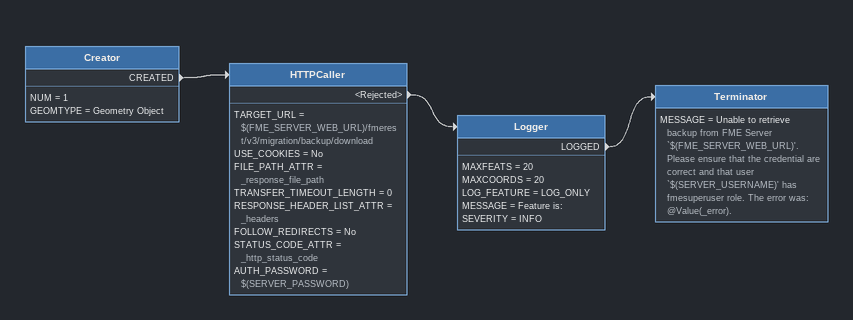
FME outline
Creator
    NUM = 1
    GEOMTYPE = Geometry Object
    CREATED -> HTTPCaller
HTTPCaller
    TARGET_URL = $(FME_SERVER_WEB_URL)/fmerest/v3/migration/backup/download
    USE_COOKIES = No
    FILE_PATH_ATTR = _response_file_path
    TRANSFER_TIMEOUT_LENGTH = 0
    RESPONSE_HEADER_LIST_ATTR = _headers
    FOLLOW_REDIRECTS = No
    STATUS_CODE_ATTR = _http_status_code
    AUTH_PASSWORD = $(SERVER_PASSWORD)
    <Rejected> -> Logger
Logger
    MAXFEATS = 20
    MAXCOORDS = 20
    LOG_FEATURE = LOG_ONLY
    MESSAGE = Feature is:
    SEVERITY = INFO
    LOGGED -> Terminator
Terminator
    MESSAGE = Unable to retrieve backup from FME Server `$(FME_SERVER_WEB_URL)'. Please ensure that the credential are correct and that user `$(SERVER_USERNAME)' has fmesuperuser role. The error was: @Value(_error).
